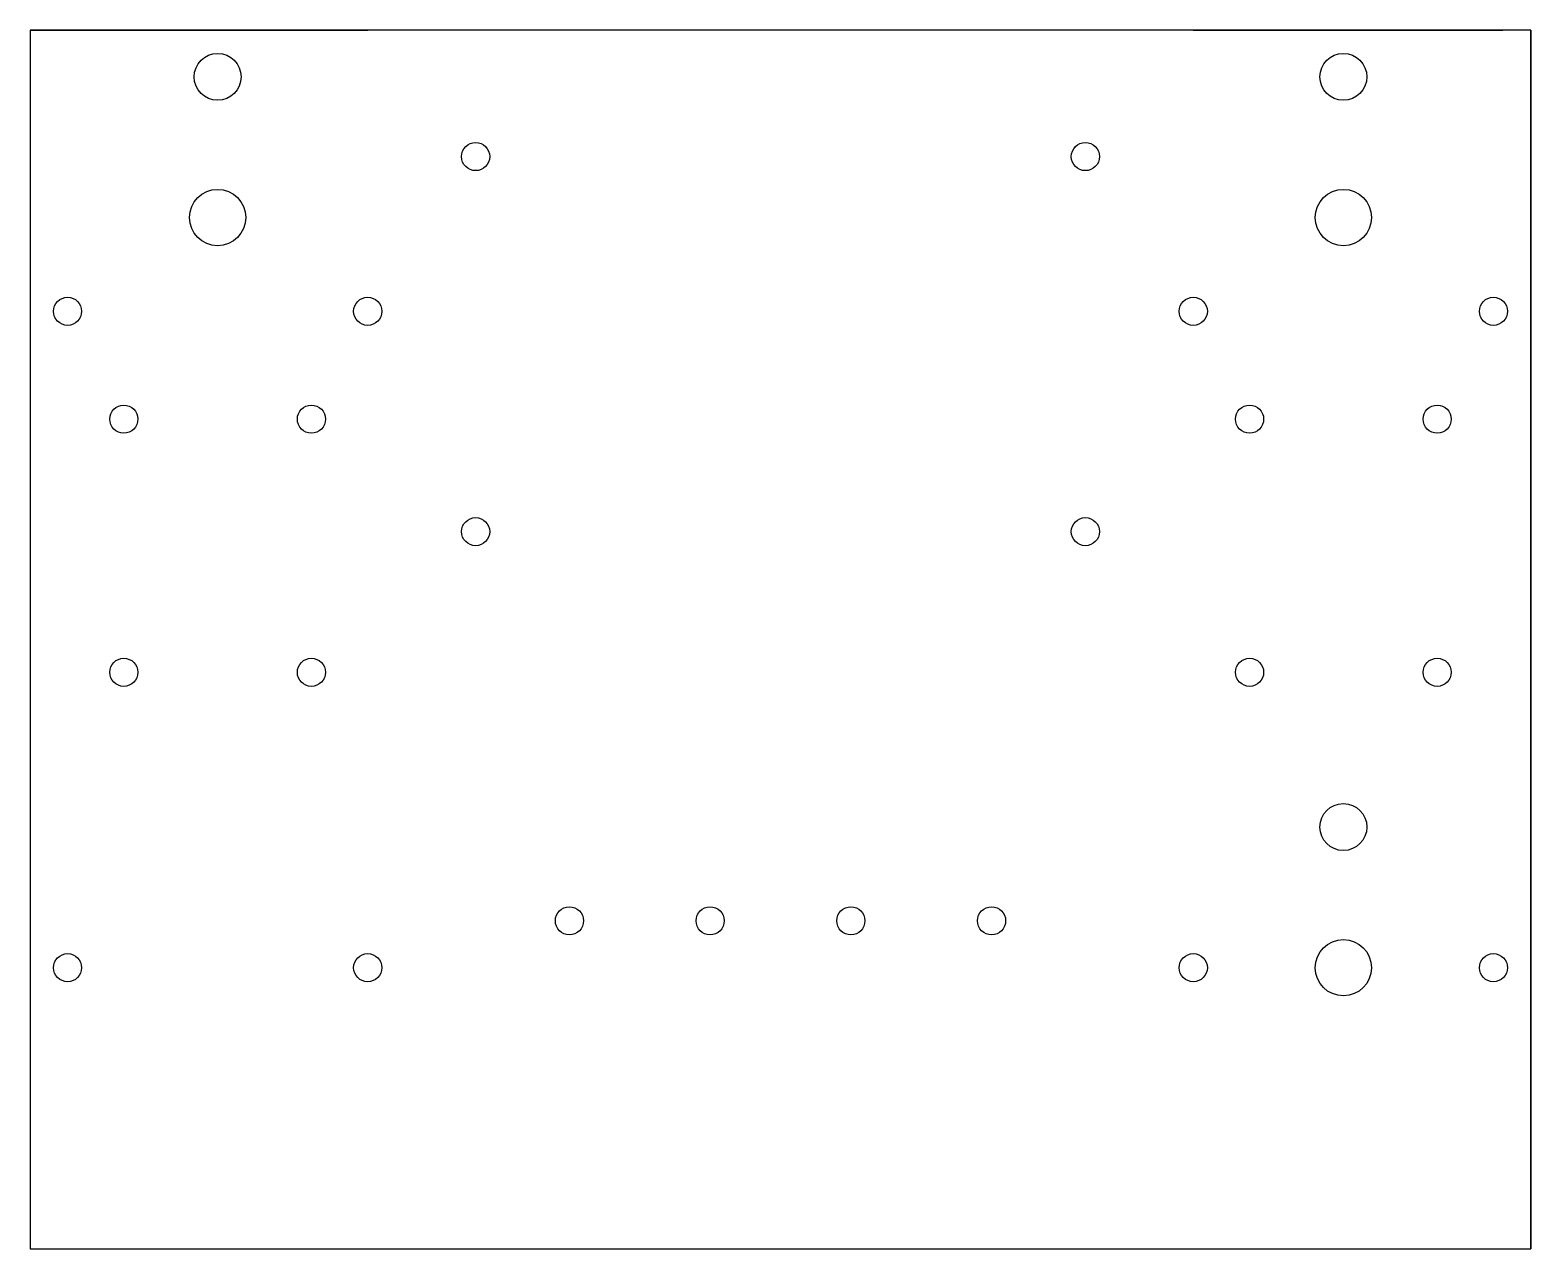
# Model space of a CAD drawing. Header units: inches. Extents: x -80 to 80, y -130 to 0.
import ezdxf

# ---------------------------------------------------------------- set-up
doc = ezdxf.new("R2010")
doc.units = ezdxf.units.IN
doc.header["$MEASUREMENT"] = 0
doc.layers.add('Main frame', color=7, linetype='Continuous')
doc.layers.add('Main_frame', color=7, linetype='Continuous')

msp = doc.modelspace()

# ---------------------------------------------------------------- linework, layer by layer
at = {"layer": 'Main frame'}
for p, q in [((80, 0), (-80, 0)), ((-80, 0), (-80, -130)), ((-80, 0), (-44, 0)), ((-44, 0), (-77, 0)), ((-44, 0), (-76, 0)), ((80, 0), (44, 0)), ((80, 0), (44, 0)), ((44, 0), (77, 0)), ((44, 0), (76, 0)), ((80, -130), (80, 0)), ((80, 0), (80, -130)), ((-80, -130), (0, -130)), ((0, -130), (80, -130))]:
    msp.add_line(p, q, dxfattribs=at)
for centre in [(-32.5, -13.5), (32.5, -13.5), (-76, -30), (-44, -30), (44, -30), (76, -30), (-70, -41.5), (-50, -41.5), (50, -41.5), (50, -41.5), (70, -41.5), (70, -41.5), (-32.5, -53.5), (32.5, -53.5), (-70, -68.5), (-50, -68.5), (50, -68.5), (50, -68.5), (70, -68.5), (70, -68.5), (-22.5, -95), (-7.5, -95), (7.5, -95), (22.5, -95), (-76, -100), (-44, -100), (44, -100), (76, -100)]:
    msp.add_circle(centre, 1.5, dxfattribs=at)
at = {"layer": 'Main_frame'}
for centre, radius in [((-60, -5), 2.5), ((60, -5), 2.5), ((-60, -20), 3), ((60, -20), 3), ((60, -85), 2.5), ((60, -100), 3)]:
    msp.add_circle(centre, radius, dxfattribs=at)

doc.saveas('drawing.dxf')
